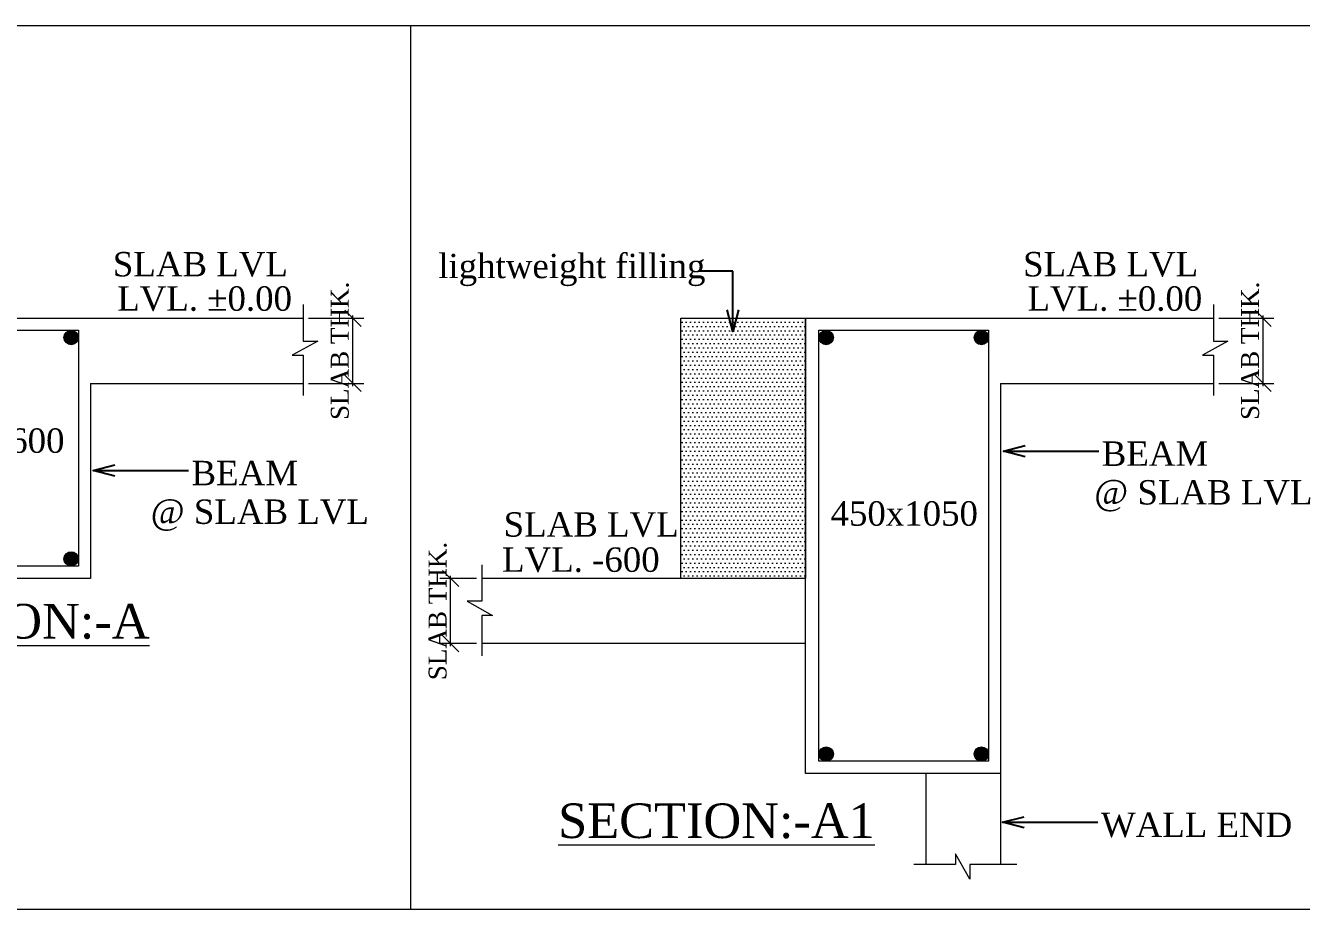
# Model space of a CAD drawing. Header units: millimetres. Extents: x 9781889 to 10654170, y -7832723 to -7608561.
# Drawn here: x 9901199 to 9912964, y -7832723 to -7824570 of the extents above; entities that cross this region are included whole.
import ezdxf

# ---------------------------------------------------------------- set-up
doc = ezdxf.new("R2010")
doc.units = ezdxf.units.MM
doc.header["$LTSCALE"] = 10
doc.header["$PDMODE"] = 3
for name, color, linetype, lineweight in [('S-CUT OUT LINE', 9, 'Continuous', 0), ('S-DIM L.S.', 7, 'Continuous', 0), ('S-SECTION MARK', 7, 'Continuous', 0), ('S-SHEET', 251, 'Continuous', 0), ('S-STEEL-1', 1, 'Continuous', 0), ('S-TEXT L.S. BEAM NO.', 30, 'Continuous', 0), ('S-TEXT. L.S.', 7, 'Continuous', 0), ('S.HATCH', 8, 'Continuous', 0)]:
    doc.layers.add(name, color=color, linetype=linetype, lineweight=lineweight)
doc.styles.get("Standard").update_dxf_attribs({"font": 'arial.ttf'})
doc.styles.add('TEXT', font='times.ttf')
doc.dimstyles.new('SETU_1', dxfattribs={"dimtxt": 200, "dimasz": 150, "dimexe": 100, "dimexo": 50, "dimgap": 35, "dimtad": 1, "dimdec": 0, "dimzin": 0, "dimdsep": 46, "dimtxsty": 'Standard', "dimblk": 'OBLIQUE', "dimcen": 150, "dimdle": 25, "dimclrd": 256, "dimclre": 7, "dimclrt": 256, "dimadec": 0, "dimazin": 0, "dimtfac": 1, "dimtdec": 0, "dimtofl": 0, "dimtmove": 1, "dimatfit": 3, "dimfxl": 1, "dimtolj": 1, "dimtzin": 0, "dimlwd": -1, "dimlwe": 5, "dimarcsym": 1})
doc.dimstyles.get("Standard").update_dxf_attribs({"dimtxt": 0.18, "dimasz": 0.18, "dimexe": 0.18, "dimexo": 0.0625, "dimgap": 0.09, "dimtad": 0, "dimtih": 1, "dimtoh": 1, "dimdec": 4, "dimzin": 0, "dimdsep": 46, "dimtxsty": 'Standard', "dimcen": 0.09, "dimadec": 0, "dimazin": 0, "dimtfac": 1, "dimtdec": 4, "dimtofl": 0, "dimtmove": 0, "dimatfit": 3, "dimfxl": 1, "dimtolj": 1, "dimtzin": 0, "dimarcsym": 0})

# ---------------------------------------------------------------- blocks, each defined once
blk = doc.blocks.new('_Oblique')
at = {"color": 0, "linetype": 'ByBlock', "lineweight": -2}
blk.add_line((-0.5, -0.5), (0.5, 0.5), dxfattribs=at)
blk = doc.blocks.new('*D1262')
at = {"layer": 'Defpoints', "color": 0, "transparency": 16777216}
for p in [(9912152, -7827270), (9912611, -7827270), (9912152, -7827870)]:
    blk.add_point(p, dxfattribs=at)
at = {"layer": 'S-DIM L.S.', "color": 7, "lineweight": 5, "transparency": 16777216}
for p, q in [((9912202, -7827270), (9912711, -7827270)), ((9912202, -7827870), (9912711, -7827870))]:
    blk.add_line(p, q, dxfattribs=at)
at = {"layer": 'S-DIM L.S.', "color": 7, "transparency": 16777216}
blk.add_line((9912611, -7827895), (9912611, -7827245), dxfattribs=at)
at = {"layer": 'S-DIM L.S.', "color": 7, "transparency": 16777216, "xscale": 150, "yscale": 150, "zscale": 150}
for p, rotation in [((9912611, -7827270), 90), ((9912611, -7827870), 270)]:
    blk.add_blockref('_Oblique', p, dxfattribs=dict(at, rotation=rotation))
at = {"layer": 'S-DIM L.S.', "color": 7, "transparency": 16777216, "insert": (9912492, -7827570), "char_height": 200, "attachment_point": 5, "rotation": 90, "style": 'TEXT'}
blk.add_mtext('\\A1;{\\A1;\\H0.82645x;SLAB THK.}', dxfattribs=at)
blk = doc.blocks.new('*D1263')
at = {"layer": 'Defpoints', "color": 0, "transparency": 16777216}
for p in [(9905119, -7829670), (9905406, -7829670), (9905406, -7830270)]:
    blk.add_point(p, dxfattribs=at)
at = {"layer": 'S-DIM L.S.', "color": 7, "transparency": 16777216}
blk.add_line((9905119, -7830295), (9905119, -7829645), dxfattribs=at)
at = {"layer": 'S-DIM L.S.', "color": 7, "lineweight": 5, "transparency": 16777216}
for p, q in [((9905356, -7829670), (9905019, -7829670)), ((9905356, -7830270), (9905019, -7830270))]:
    blk.add_line(p, q, dxfattribs=at)
at = {"layer": 'S-DIM L.S.', "color": 7, "transparency": 16777216, "xscale": 150, "yscale": 150, "zscale": 150}
for p, rotation in [((9905119, -7829670), 90), ((9905119, -7830270), 270)]:
    blk.add_blockref('_Oblique', p, dxfattribs=dict(at, rotation=rotation))
at = {"layer": 'S-DIM L.S.', "color": 7, "transparency": 16777216, "insert": (9905000, -7829970), "char_height": 200, "attachment_point": 5, "rotation": 90, "style": 'TEXT'}
blk.add_mtext('\\A1;{\\A1;\\H0.82645x;SLAB THK.}', dxfattribs=at)
blk = doc.blocks.new('*D1721')
at = {"layer": 'Defpoints', "color": 0, "transparency": 16777216}
for p in [(9903758, -7827270), (9904218, -7827270), (9903758, -7827870)]:
    blk.add_point(p, dxfattribs=at)
at = {"layer": 'S-DIM L.S.', "color": 7, "lineweight": 5, "transparency": 16777216}
for p, q in [((9903808, -7827270), (9904318, -7827270)), ((9903808, -7827870), (9904318, -7827870))]:
    blk.add_line(p, q, dxfattribs=at)
at = {"layer": 'S-DIM L.S.', "color": 7, "transparency": 16777216}
blk.add_line((9904218, -7827895), (9904218, -7827245), dxfattribs=at)
at = {"layer": 'S-DIM L.S.', "color": 7, "transparency": 16777216, "xscale": 150, "yscale": 150, "zscale": 150}
for p, rotation in [((9904218, -7827270), 90), ((9904218, -7827870), 270)]:
    blk.add_blockref('_Oblique', p, dxfattribs=dict(at, rotation=rotation))
at = {"layer": 'S-DIM L.S.', "color": 7, "transparency": 16777216, "insert": (9904098, -7827570), "char_height": 200, "attachment_point": 5, "rotation": 90, "style": 'TEXT'}
blk.add_mtext('\\A1;{\\A1;\\H0.82645x;SLAB THK.}', dxfattribs=at)

msp = doc.modelspace()

# ---------------------------------------------------------------- hatches: boundary and pattern name
at = {"layer": 'S-STEEL-1'}
h = msp.add_hatch(color=250, dxfattribs=at)
edge = h.paths.add_edge_path()
edge.add_arc((9901619.8, -7827447.3), 66.6, -180, 180, ccw=False)
h = msp.add_hatch(color=250, dxfattribs=at)
edge = h.paths.add_edge_path()
edge.add_arc((9908581.7, -7827447.3), 66.6, -180, 180, ccw=False)
h = msp.add_hatch(color=250, dxfattribs=at)
edge = h.paths.add_edge_path()
edge.add_arc((9910013.3, -7827447.3), 66.6, -180, 180, ccw=False)
h = msp.add_hatch(color=250, dxfattribs=at)
edge = h.paths.add_edge_path()
edge.add_arc((9901619.8, -7829489.1), 66.6, 180, 540)
h = msp.add_hatch(color=250, dxfattribs=at)
edge = h.paths.add_edge_path()
edge.add_arc((9908581.7, -7831289.1), 66.6, 180, 540)
h = msp.add_hatch(color=250, dxfattribs=at)
edge = h.paths.add_edge_path()
edge.add_arc((9910013.3, -7831289.1), 66.6, 180, 540)
at = {"layer": 'S.HATCH'}
h = msp.add_hatch(dxfattribs=at)
h.set_pattern_fill('DOTS', color=250, scale=25)
h.set_pattern_definition([(0, (58184.15, -21130.91), (19.84375, 39.6875), [0, -39.6875])])
h.paths.add_polyline_path([(9907240.6, -7827270), (9908390.6, -7827270), (9908390.6, -7829670), (9907240.6, -7829670)])

# ---------------------------------------------------------------- linework, layer by layer
at = {"layer": 'S-CUT OUT LINE', "color": 5}
for p, q in [((9901797.1, -7827270), (9903758.4, -7827270)), ((9910190.6, -7827270), (9912151.8, -7827270)), ((9901797.1, -7827870), (9903758.4, -7827870)), ((9910190.6, -7827870), (9912151.8, -7827870)), ((9908390.6, -7829670), (9905405.8, -7829670)), ((9908390.6, -7830270), (9905405.8, -7830270)), ((9909500.6, -7831470), (9909500.6, -7832309.2)), ((9910190.6, -7831470), (9910190.6, -7832309.2))]:
    msp.add_line(p, q, dxfattribs=at)
for points in [[(9903758.4, -7827143), (9903758.4, -7827479.7), (9903893.1, -7827479.7), (9903658.9, -7827611), (9903758.4, -7827611), (9903758.4, -7827981.9)], [(9912151.8, -7827143), (9912151.8, -7827479.7), (9912286.6, -7827479.7), (9912052.4, -7827611), (9912151.8, -7827611), (9912151.8, -7827981.9)], [(9899997.1, -7827870), (9899997.1, -7827270), (9901797.1, -7827270)], [(9910190.6, -7827870), (9910190.6, -7831470), (9908390.6, -7831470), (9908390.6, -7827270)], [(9908390.6, -7827270), (9908390.6, -7827270), (9910190.6, -7827270)], [(9901797.1, -7827870), (9901797.1, -7829670), (9899997.1, -7829670), (9899997.1, -7828470)], [(9905405.8, -7829543), (9905405.8, -7829879.7), (9905271.1, -7829879.7), (9905505.2, -7830011), (9905405.8, -7830011), (9905405.8, -7830381.9)], [(9910339.5, -7832309.2), (9909905.7, -7832309.2), (9909905.7, -7832444), (9909774.4, -7832209.8), (9909774.4, -7832309.2), (9909389.6, -7832309.2)]]:
    msp.add_lwpolyline(points, dxfattribs=at)
at = {"layer": 'S-SHEET', "color": 8}
msp.add_line((9904747.3, -7824569.5), (9904747.3, -7832722.8), dxfattribs=at)
msp.add_lwpolyline([(9896647.5, -7824569.5), (9972885.1, -7824569.5), (9972885.1, -7832722.8), (9896647.5, -7832722.8)], close=True, dxfattribs=at)
at = {"layer": 'S-STEEL-1', "color": 250}
for points in [[(9900121.6, -7827380.7), (9901686.4, -7827380.7), (9901686.4, -7829555.7), (9900121.6, -7829555.7)], [(9908515.1, -7827380.7), (9910079.9, -7827380.7), (9910079.9, -7831355.7), (9908515.1, -7831355.7)]]:
    msp.add_lwpolyline(points, close=True, dxfattribs=at)
for centre in [(9901619.8, -7827447.3), (9908581.7, -7827447.3), (9910013.3, -7827447.3), (9901619.8, -7829489.1), (9908581.7, -7831289.1), (9910013.3, -7831289.1)]:
    msp.add_circle(centre, 66.6, dxfattribs=at)
at = {"layer": 'S.HATCH'}
msp.add_lwpolyline([(9907240.6, -7827270), (9908390.6, -7827270), (9908390.6, -7829670), (9907240.6, -7829670)], close=True, dxfattribs=at)

# ---------------------------------------------------------------- texts
at = {"layer": 'S-TEXT L.S. BEAM NO.', "linetype": 'ByBlock', "style": 'TEXT'}
for s, p in [('%%USECTION:-A', (9899663.7, -7830223.5)), ('%%USECTION:-A1', (9906110.2, -7832063.6))]:
    msp.add_text(s, height=319.275, dxfattribs=at).set_placement(p)
at = {"layer": 'S-TEXT. L.S.', "style": 'TEXT'}
for s, p in [('SLAB LVL', (9902004, -7826883.2)), ('lightweight filling', (9905004.6, -7826899.7)), ('SLAB LVL', (9910397.5, -7826883.2)), ('LVL. %%P0.00', (9902044.3, -7827200.2)), ('LVL. %%P0.00', (9910437.8, -7827200.2)), ('450x600', (9900368.9, -7828510.5)), ('BEAM', (9911122.8, -7828630.7)), ('BEAM', (9902729.3, -7828809.6)), ('@ SLAB LVL', (9911053.5, -7828987.3)), ('@ SLAB LVL', (9902353.2, -7829166.2)), ('SLAB LVL', (9905607.6, -7829283.8)), ('450x1050', (9908621.8, -7829182.8)), ('LVL. -600', (9905593, -7829608.4)), ('WALL END', (9911114.6, -7832054.2))]:
    msp.add_text(s, height=225, dxfattribs=at).set_placement(p)

# ---------------------------------------------------------------- dimensions: what is measured, and where the dimension line sits
at = {"layer": 'S-DIM L.S.', "color": 7}
for base, p1, p2, picture, middle in [((9904217.9, -7827270), (9903758.4, -7827870), (9903758.4, -7827270), '*D1721', (9904217.9, -7827570)), ((9912611.4, -7827270), (9912151.8, -7827870), (9912151.8, -7827270), '*D1262', (9912611.4, -7827570)), ((9905119.1, -7829670), (9905405.8, -7830270), (9905405.8, -7829670), '*D1263', (9905119.1, -7829970))]:
    dim = msp.add_linear_dim(base=base, p1=p1, p2=p2, angle=90, text='{\\A1;\\H0.82645x;SLAB THK.}', dimstyle='SETU_1', override={"dimtxsty": 'TEXT', "dimclrd": 7, "dimclrt": 7}, dxfattribs=at)
    dim.commit()
    dim.dimension.update_dxf_attribs({"geometry": picture, "text_midpoint": middle, "dimtype": 160})

# ---------------------------------------------------------------- leaders
at = {"layer": 'S-SECTION MARK'}
for points in [[(9907721.5, -7827392.3), (9907721.5, -7826836), (9907414.5, -7826836)], [(9910215.8, -7828495.1), (9911095.9, -7828495.1)], [(9901822.3, -7828674.1), (9902702.5, -7828674.1)], [(9910207.5, -7831918.6), (9911087.7, -7831918.6)]]:
    msp.add_leader(points, dimstyle='Standard', override={"dimasz": 200, "dimclrd": 256, "dimldrblk": 'Open30', "dimfxl": 0.5}, dxfattribs=at)

doc.saveas('drawing.dxf')
